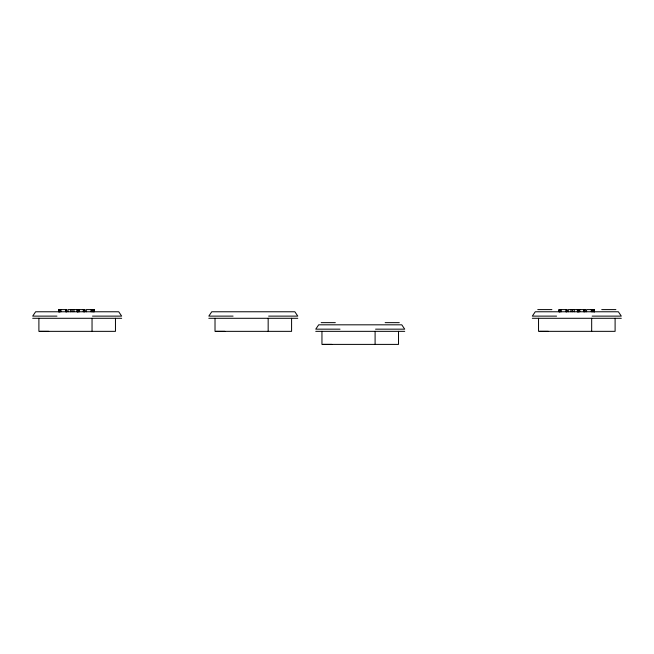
<?xml version="1.0" encoding="UTF-8"?>
<svg xmlns="http://www.w3.org/2000/svg" width="654" height="654" viewBox="0 0 654 654"><rect width="100%" height="100%" fill="white"/><g stroke="black" fill="none" stroke-linecap="round" stroke-linejoin="round"><path stroke-width="0.98" d="M48.715 331.349L39.853 331.349M224.837 331.349L215.975 331.349M548.346 331.341L539.485 331.341M331.766 344.396L322.904 344.396M94.282 309.595L86.279 309.595L86.279 311.77M537.76 309.595L551.894 309.595M585.134 309.595L577.948 309.595L577.948 311.77M601.737 309.595L615.88 309.595M56.955 316.119L32.7 316.119L35.635 311.77L118.734 311.77L121.66 316.119L92.516 316.119M233.077 316.119L208.822 316.119L211.757 311.77L294.856 311.77L297.783 316.119L268.639 316.119M556.595 316.119L532.331 316.119L535.266 311.77L618.365 311.77L621.3 316.119L592.148 316.119M32.7 318.294L121.66 318.294M208.822 318.294L297.783 318.294M532.331 318.294L621.3 318.294M321.179 322.643L335.314 322.643M385.157 322.643L399.3 322.643M340.015 329.166L315.751 329.166L318.686 324.817L401.785 324.817L404.72 329.166L375.568 329.166M315.751 331.341L404.72 331.341M615.103 318.294L615.103 331.341L538.536 331.341L538.536 318.294M594.502 311.77L594.502 309.595L586.556 309.595L586.556 311.77M594.347 309.595L594.347 311.77M594.241 309.595L594.241 311.77M593.865 309.595L593.865 311.77M593.358 309.595L593.358 311.77M592.777 309.595L592.777 311.77M592.148 309.595L592.148 311.77M591.674 318.294L591.674 331.341M591.306 309.595L591.306 311.77M585.077 309.595L585.134 311.77M584.733 309.595L584.733 311.77M584.251 309.595L584.251 311.77M583.589 309.595L583.589 311.77M579.755 309.595L579.755 311.77M579.133 309.595L579.133 311.77M578.626 309.595L578.626 311.77M578.234 309.595L578.25 311.77M578.079 309.595L578.079 311.77M577.523 311.77L577.523 309.595L568.293 309.595L568.293 311.77M577.376 309.595L577.376 311.77M574.212 309.595L574.212 311.77M572.373 309.595L572.373 311.77M570.983 309.595L570.983 311.77M566.928 311.77L566.928 309.595L559.039 309.595L559.039 311.77M566.846 309.595L566.814 311.77M566.47 309.595L566.47 311.77M565.914 309.595L565.914 311.77M561.206 309.595L561.206 311.77M560.519 309.595L560.519 311.77M560.004 309.595L560.004 311.77M559.628 309.595L559.628 311.77M559.464 309.595L559.415 311.77L559.366 309.595M559.137 309.595L559.137 311.77M398.523 331.341L398.523 344.396L321.956 344.396L321.956 331.341M375.094 331.341L375.094 344.396M291.586 318.294L291.586 331.349L215.019 331.349L215.019 318.294M268.165 318.294L268.165 331.349M115.464 318.294L115.464 331.349L38.897 331.349L38.897 318.294M94.233 309.595L94.233 311.77M94.07 309.595L93.972 311.77M93.587 309.595L93.587 311.77M93.089 309.595L93.089 311.77M92.5 309.595L92.5 311.77M92.042 318.294L92.042 331.349M91.879 309.595L91.879 311.77M91.037 309.595L91.037 311.77M84.758 309.595L84.799 311.77L84.856 309.595L77.671 309.595L77.671 311.77M84.464 309.595L84.464 311.77M83.974 309.595L83.974 311.77M83.32 309.595L83.32 311.77M79.477 309.595L79.477 311.77M78.856 309.595L78.856 311.77M78.349 309.595L78.349 311.77M77.965 309.595L77.981 311.77M77.801 309.595L77.801 311.77M77.246 311.77L77.246 309.595L68.024 309.595L68.024 311.77M77.107 309.595L77.107 311.77M73.935 309.595L73.935 311.77M72.103 309.595L72.103 311.77M70.714 309.595L70.714 311.77M66.659 311.77L66.659 309.595L58.762 309.595L58.762 311.77M66.569 309.595L66.544 311.77M66.193 309.595L66.193 311.77M65.637 309.595L65.637 311.77M60.928 309.595L60.928 311.77M60.242 309.595L60.242 311.77M59.735 309.595L59.735 311.77M59.35 309.595L59.35 311.77M59.138 311.77L59.089 309.595L59.064 311.77M58.868 309.595L58.868 311.77"/></g></svg>
